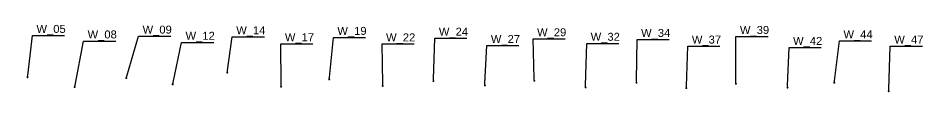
# Model space of a CAD drawing. Header units: metres. Extents: x 11 to 152679, y -40 to 137873.
# Drawn here: x 27399 to 64280, y 135110 to 137873 of the extents above; entities that cross this region are included whole.
import ezdxf
from ezdxf import colors
from ezdxf.entities.mleader import LeaderData, LeaderLine
from ezdxf.math import Vec2, Vec3

# ---------------------------------------------------------------- set-up
doc = ezdxf.new("R2010")
doc.units = ezdxf.units.M
doc.layers.add('Scritte 0.2mm', color=4, linetype='Continuous')
doc.styles.add('Interprogetti Swis', font='swissl.ttf')

# ---------------------------------------------------------------- blocks, each defined once
blk = doc.blocks.new('_Dot')
at = {"color": 0, "linetype": 'ByBlock', "lineweight": -2}
blk.add_line((-0.5, 0), (-1, 0), dxfattribs=at)
at = {"color": 0, "linetype": 'ByBlock', "const_width": 0.5}
blk.add_lwpolyline([(-0.25, 0, 1), (0.25, 0, 1)], format="xyb", close=True, dxfattribs=at)

msp = doc.modelspace()

# ---------------------------------------------------------------- leaders
at = {"layer": 'Scritte 0.2mm', "ltscale": 0.02}
ml = msp.add_multileader_mtext('Standard', dxfattribs=at)
ml.set_content('\\A1;W_05', color=256, style='Interprogetti Swis')
ml.set_leader_properties(color=7)
ml.set_arrow_properties(name='DOT')
ml.build(insert=Vec2(0, 0))
ml.multileader.update_dxf_attribs({"has_dogleg": 0, "text_left_attachment_type": 6, "text_right_attachment_type": 6, "dogleg_length": 0.36, "arrow_head_size": 81.5508})
ctx = ml.context
ctx.base_point, ctx.char_height, ctx.arrow_head_size, ctx.landing_gap_size, ctx.plane_origin = Vec3(27986.1486, 137435.03), 326.20325, 81.5508, 163.1016, Vec3(38259.851, 142413.3469)
ctx.left_attachment, ctx.right_attachment = 6, 6
notes = []
notes.append((ctx, [(0, (1, 1, 0), (27398.9827, 137435.03), (1, 0), 587.1659, [(0, [(27782.8562, 135717.0868)], 0, [])])]))
ctx.mtext.insert, ctx.mtext.flow_direction = Vec3(28149.2502, 137868.1961), 5
ml = msp.add_multileader_mtext('Standard', dxfattribs=at)
ml.set_content('\\A1;W_08', color=256, style='Interprogetti Swis')
ml.set_leader_properties(color=7)
ml.set_arrow_properties(name='DOT')
ml.build(insert=Vec2(0, 0))
ml.multileader.update_dxf_attribs({"has_dogleg": 0, "text_left_attachment_type": 6, "text_right_attachment_type": 6, "dogleg_length": 0.36, "arrow_head_size": 81.5508})
ctx = ml.context
ctx.base_point, ctx.char_height, ctx.arrow_head_size, ctx.landing_gap_size, ctx.plane_origin = Vec3(30068.8758, 137207.2493), 326.20325, 81.5508, 163.1016, Vec3(40342.5782, 142185.5662)
ctx.left_attachment, ctx.right_attachment = 6, 6
notes.append((ctx, [(0, (1, 1, 0), (29481.7099, 137207.2493), (1, 0), 587.1659, [(0, [(29705.8272, 135316.9704)], 0, [])])]))
ctx.mtext.insert, ctx.mtext.flow_direction = Vec3(30231.9774, 137640.4154), 5
ml = msp.add_multileader_mtext('Standard', dxfattribs=at)
ml.set_content('\\A1;W_09', color=256, style='Interprogetti Swis')
ml.set_leader_properties(color=7)
ml.set_arrow_properties(name='DOT')
ml.build(insert=Vec2(0, 0))
ml.multileader.update_dxf_attribs({"has_dogleg": 0, "text_left_attachment_type": 6, "text_right_attachment_type": 6, "dogleg_length": 0.36, "arrow_head_size": 81.5508})
ctx = ml.context
ctx.base_point, ctx.char_height, ctx.arrow_head_size, ctx.landing_gap_size, ctx.plane_origin = Vec3(32310.836, 137405.7151), 326.20325, 81.5508, 163.1016, Vec3(42584.5385, 142384.032)
ctx.left_attachment, ctx.right_attachment = 6, 6
notes.append((ctx, [(0, (1, 1, 0), (31723.6702, 137405.7151), (1, 0), 587.1659, [(0, [(31808.9858, 135688.7091)], 0, [])])]))
ctx.mtext.insert, ctx.mtext.flow_direction = Vec3(32473.9377, 137838.8812), 5
ml = msp.add_multileader_mtext('Standard', dxfattribs=at)
ml.set_content('\\A1;W_12', color=256, style='Interprogetti Swis')
ml.set_leader_properties(color=7)
ml.set_arrow_properties(name='DOT')
ml.build(insert=Vec2(0, 0))
ml.multileader.update_dxf_attribs({"has_dogleg": 0, "text_left_attachment_type": 6, "text_right_attachment_type": 6, "dogleg_length": 0.36, "arrow_head_size": 81.5508})
ctx = ml.context
ctx.base_point, ctx.char_height, ctx.arrow_head_size, ctx.landing_gap_size, ctx.plane_origin = Vec3(34062.8758, 137151.3084), 326.20325, 81.5508, 163.1016, Vec3(44336.5782, 142129.6253)
ctx.left_attachment, ctx.right_attachment = 6, 6
notes.append((ctx, [(0, (1, 1, 0), (33475.7099, 137151.3084), (1, 0), 587.1659, [(0, [(33699.8306, 135433.3652)], 0, [])])]))
ctx.mtext.insert, ctx.mtext.flow_direction = Vec3(34225.9774, 137584.4744), 5
ml = msp.add_multileader_mtext('Standard', dxfattribs=at)
ml.set_content('\\A1;W_14', color=256, style='Interprogetti Swis')
ml.set_leader_properties(color=7)
ml.set_arrow_properties(name='DOT')
ml.build(insert=Vec2(0, 0))
ml.multileader.update_dxf_attribs({"has_dogleg": 0, "text_left_attachment_type": 6, "text_right_attachment_type": 6, "dogleg_length": 0.36, "arrow_head_size": 81.5508})
ctx = ml.context
ctx.base_point, ctx.char_height, ctx.arrow_head_size, ctx.landing_gap_size, ctx.plane_origin = Vec3(36128.0853, 137379.8399), 326.20325, 81.5508, 163.1016, Vec3(46401.7877, 142358.1568)
ctx.left_attachment, ctx.right_attachment = 6, 6
notes.append((ctx, [(0, (1, 1, 0), (35540.9194, 137379.8399), (1, 0), 587.1659, [(0, [(35924.3272, 135912.5626)], 0, [])])]))
ctx.mtext.insert, ctx.mtext.flow_direction = Vec3(36291.1869, 137813.0059), 5
ml = msp.add_multileader_mtext('Standard', dxfattribs=at)
ml.set_content('\\A1;W_19', color=256, style='Interprogetti Swis')
ml.set_leader_properties(color=7)
ml.set_arrow_properties(name='DOT')
ml.build(insert=Vec2(0, 0))
ml.multileader.update_dxf_attribs({"has_dogleg": 0, "text_left_attachment_type": 6, "text_right_attachment_type": 6, "dogleg_length": 0.36, "arrow_head_size": 81.5508})
ctx = ml.context
ctx.base_point, ctx.char_height, ctx.arrow_head_size, ctx.landing_gap_size, ctx.plane_origin = Vec3(40250.1986, 137351.8981), 326.20325, 81.5508, 163.1016, Vec3(50523.901, 142330.215)
ctx.left_attachment, ctx.right_attachment = 6, 6
notes.append((ctx, [(0, (1, 1, 0), (39663.0327, 137351.8981), (1, 0), 587.1659, [(0, [(40080.4411, 135634.3927)], 0, [])])]))
ctx.mtext.insert, ctx.mtext.flow_direction = Vec3(40413.3002, 137785.0642), 5
ml = msp.add_multileader_mtext('Standard', dxfattribs=at)
ml.set_content('\\A1;W_24', color=256, style='Interprogetti Swis')
ml.set_leader_properties(color=7)
ml.set_arrow_properties(name='DOT')
ml.build(insert=Vec2(0, 0))
ml.multileader.update_dxf_attribs({"has_dogleg": 0, "text_left_attachment_type": 6, "text_right_attachment_type": 6, "dogleg_length": 0.36, "arrow_head_size": 81.5508})
ctx = ml.context
ctx.base_point, ctx.char_height, ctx.arrow_head_size, ctx.landing_gap_size, ctx.plane_origin = Vec3(44387.3173, 137321.2734), 326.20325, 81.5508, 163.1016, Vec3(54661.0197, 142299.5903)
ctx.left_attachment, ctx.right_attachment = 6, 6
notes.append((ctx, [(0, (1, 1, 0), (43800.1514, 137321.2734), (1, 0), 587.1659, [(0, [(44330.4498, 135565.6445)], 0, [])])]))
ctx.mtext.insert, ctx.mtext.flow_direction = Vec3(44550.4189, 137754.4394), 5
ml = msp.add_multileader_mtext('Standard', dxfattribs=at)
ml.set_content('\\A1;W_29', color=256, style='Interprogetti Swis')
ml.set_leader_properties(color=7)
ml.set_arrow_properties(name='DOT')
ml.build(insert=Vec2(0, 0))
ml.multileader.update_dxf_attribs({"has_dogleg": 0, "text_left_attachment_type": 6, "text_right_attachment_type": 6, "dogleg_length": 0.36, "arrow_head_size": 81.5508})
ctx = ml.context
ctx.base_point, ctx.char_height, ctx.arrow_head_size, ctx.landing_gap_size, ctx.plane_origin = Vec3(48389.9656, 137296.7227), 326.20325, 81.5508, 163.1016, Vec3(58663.668, 142275.0396)
ctx.left_attachment, ctx.right_attachment = 6, 6
notes.append((ctx, [(0, (1, 1, 0), (47802.7997, 137296.7227), (1, 0), 587.1659, [(0, [(48440.7886, 135575.9749)], 0, [])])]))
ctx.mtext.insert, ctx.mtext.flow_direction = Vec3(48553.0672, 137729.8887), 5
ml = msp.add_multileader_mtext('Standard', dxfattribs=at)
ml.set_content('\\A1;W_34', color=256, style='Interprogetti Swis')
ml.set_leader_properties(color=7)
ml.set_arrow_properties(name='DOT')
ml.build(insert=Vec2(0, 0))
ml.multileader.update_dxf_attribs({"has_dogleg": 0, "text_left_attachment_type": 6, "text_right_attachment_type": 6, "dogleg_length": 0.36, "arrow_head_size": 81.5508})
ctx = ml.context
ctx.base_point, ctx.char_height, ctx.arrow_head_size, ctx.landing_gap_size, ctx.plane_origin = Vec3(52629.4097, 137267.9856), 326.20325, 81.5508, 163.1016, Vec3(62903.1122, 142246.3025)
ctx.left_attachment, ctx.right_attachment = 6, 6
notes.append((ctx, [(0, (1, 1, 0), (52042.2439, 137267.9856), (1, 0), 587.1659, [(0, [(52605.6214, 135504.4584)], 0, [])])]))
ctx.mtext.insert, ctx.mtext.flow_direction = Vec3(52792.5114, 137701.1516), 5
ml = msp.add_multileader_mtext('Standard', dxfattribs=at)
ml.set_content('\\A1;W_39', color=256, style='Interprogetti Swis')
ml.set_leader_properties(color=7)
ml.set_arrow_properties(name='DOT')
ml.build(insert=Vec2(0, 0))
ml.multileader.update_dxf_attribs({"has_dogleg": 0, "text_left_attachment_type": 6, "text_right_attachment_type": 6, "dogleg_length": 0.36, "arrow_head_size": 81.5508})
ctx = ml.context
ctx.base_point, ctx.char_height, ctx.arrow_head_size, ctx.landing_gap_size, ctx.plane_origin = Vec3(56659.3572, 137390.035), 326.20325, 81.5508, 163.1016, Vec3(66933.0596, 142368.3519)
ctx.left_attachment, ctx.right_attachment = 6, 6
notes.append((ctx, [(0, (1, 1, 0), (56072.1913, 137390.035), (1, 0), 587.1659, [(0, [(56656.762, 135457.5464)], 0, [])])]))
ctx.mtext.insert, ctx.mtext.flow_direction = Vec3(56822.4588, 137823.2011), 5
ml = msp.add_multileader_mtext('Standard', dxfattribs=at)
ml.set_content('\\A1;W_44', color=256, style='Interprogetti Swis')
ml.set_leader_properties(color=7)
ml.set_arrow_properties(name='DOT')
ml.build(insert=Vec2(0, 0))
ml.multileader.update_dxf_attribs({"has_dogleg": 0, "text_left_attachment_type": 6, "text_right_attachment_type": 6, "dogleg_length": 0.36, "arrow_head_size": 81.5508})
ctx = ml.context
ctx.base_point, ctx.char_height, ctx.arrow_head_size, ctx.landing_gap_size, ctx.plane_origin = Vec3(60879.1568, 137212.0646), 326.20325, 81.5508, 163.1016, Vec3(71152.8592, 142190.3816)
ctx.left_attachment, ctx.right_attachment = 6, 6
notes.append((ctx, [(0, (1, 1, 0), (60291.9909, 137212.0646), (1, 0), 587.1659, [(0, [(60666.4076, 135494.8906)], 0, [])])]))
ctx.mtext.insert, ctx.mtext.flow_direction = Vec3(61042.2584, 137645.2307), 5
ml = msp.add_multileader_mtext('Standard', dxfattribs=at)
ml.set_content('\\A1;W_17', color=256, style='Interprogetti Swis')
ml.set_leader_properties(color=7)
ml.set_arrow_properties(name='DOT')
ml.build(insert=Vec2(0, 0))
ml.multileader.update_dxf_attribs({"has_dogleg": 0, "text_left_attachment_type": 6, "text_right_attachment_type": 6, "dogleg_length": 0.36, "arrow_head_size": 81.5508})
ctx = ml.context
ctx.base_point, ctx.char_height, ctx.arrow_head_size, ctx.landing_gap_size, ctx.plane_origin = Vec3(38109.8758, 137094.7185), 326.20325, 81.5508, 163.1016, Vec3(48383.5782, 142073.0354)
ctx.left_attachment, ctx.right_attachment = 6, 6
notes.append((ctx, [(0, (1, 1, 0), (37522.7099, 137094.7185), (1, 0), 587.1659, [(0, [(38121.3285, 135333.1997)], 0, [])])]))
ctx.mtext.insert, ctx.mtext.flow_direction = Vec3(38272.9774, 137527.8845), 5
ml = msp.add_multileader_mtext('Standard', dxfattribs=at)
ml.set_content('\\A1;W_22', color=256, style='Interprogetti Swis')
ml.set_leader_properties(color=7)
ml.set_arrow_properties(name='DOT')
ml.build(insert=Vec2(0, 0))
ml.multileader.update_dxf_attribs({"has_dogleg": 0, "text_left_attachment_type": 6, "text_right_attachment_type": 6, "dogleg_length": 0.36, "arrow_head_size": 81.5508})
ctx = ml.context
ctx.base_point, ctx.char_height, ctx.arrow_head_size, ctx.landing_gap_size, ctx.plane_origin = Vec3(42234.8758, 137086.6044), 326.20325, 81.5508, 163.1016, Vec3(52508.5782, 142064.9213)
ctx.left_attachment, ctx.right_attachment = 6, 6
notes.append((ctx, [(0, (1, 1, 0), (41647.7099, 137086.6044), (1, 0), 587.1659, [(0, [(42261.8272, 135368.6612)], 0, [])])]))
ctx.mtext.insert, ctx.mtext.flow_direction = Vec3(42397.9774, 137519.7704), 5
ml = msp.add_multileader_mtext('Standard', dxfattribs=at)
ml.set_content('\\A1;W_27', color=256, style='Interprogetti Swis')
ml.set_leader_properties(color=7)
ml.set_arrow_properties(name='DOT')
ml.build(insert=Vec2(0, 0))
ml.multileader.update_dxf_attribs({"has_dogleg": 0, "text_left_attachment_type": 6, "text_right_attachment_type": 6, "dogleg_length": 0.36, "arrow_head_size": 81.5508})
ctx = ml.context
ctx.base_point, ctx.char_height, ctx.arrow_head_size, ctx.landing_gap_size, ctx.plane_origin = Vec3(46507.1145, 137022.1536), 326.20325, 81.5508, 163.1016, Vec3(56780.817, 142000.4705)
ctx.left_attachment, ctx.right_attachment = 6, 6
notes.append((ctx, [(0, (1, 1, 0), (45919.9487, 137022.1536), (1, 0), 587.1659, [(0, [(46426.6061, 135389.8832)], 0, [])])]))
ctx.mtext.insert, ctx.mtext.flow_direction = Vec3(46670.2162, 137455.3197), 5
ml = msp.add_multileader_mtext('Standard', dxfattribs=at)
ml.set_content('\\A1;W_32', color=256, style='Interprogetti Swis')
ml.set_leader_properties(color=7)
ml.set_arrow_properties(name='DOT')
ml.build(insert=Vec2(0, 0))
ml.multileader.update_dxf_attribs({"has_dogleg": 0, "text_left_attachment_type": 6, "text_right_attachment_type": 6, "dogleg_length": 0.36, "arrow_head_size": 81.5508})
ctx = ml.context
ctx.base_point, ctx.char_height, ctx.arrow_head_size, ctx.landing_gap_size, ctx.plane_origin = Vec3(50574.8758, 137111.2109), 326.20325, 81.5508, 163.1016, Vec3(60848.5782, 142089.5278)
ctx.left_attachment, ctx.right_attachment = 6, 6
notes.append((ctx, [(0, (1, 1, 0), (49987.7099, 137111.2109), (1, 0), 587.1659, [(0, [(50529.5816, 135305.9305)], 0, [])])]))
ctx.mtext.insert, ctx.mtext.flow_direction = Vec3(50737.9774, 137544.377), 5
ml = msp.add_multileader_mtext('Standard', dxfattribs=at)
ml.set_content('\\A1;W_37', color=256, style='Interprogetti Swis')
ml.set_leader_properties(color=7)
ml.set_arrow_properties(name='DOT')
ml.build(insert=Vec2(0, 0))
ml.multileader.update_dxf_attribs({"has_dogleg": 0, "text_left_attachment_type": 6, "text_right_attachment_type": 6, "dogleg_length": 0.36, "arrow_head_size": 81.5508})
ctx = ml.context
ctx.base_point, ctx.char_height, ctx.arrow_head_size, ctx.landing_gap_size, ctx.plane_origin = Vec3(54699.8758, 136997.6137), 326.20325, 81.5508, 163.1016, Vec3(64973.5782, 141975.9306)
ctx.left_attachment, ctx.right_attachment = 6, 6
notes.append((ctx, [(0, (1, 1, 0), (54112.7099, 136997.6137), (1, 0), 587.1659, [(0, [(54636.8272, 135279.6705)], 0, [])])]))
ctx.mtext.insert, ctx.mtext.flow_direction = Vec3(54862.9774, 137430.7798), 5
ml = msp.add_multileader_mtext('Standard', dxfattribs=at)
ml.set_content('\\A1;W_42', color=256, style='Interprogetti Swis')
ml.set_leader_properties(color=7)
ml.set_arrow_properties(name='DOT')
ml.build(insert=Vec2(0, 0))
ml.multileader.update_dxf_attribs({"has_dogleg": 0, "text_left_attachment_type": 6, "text_right_attachment_type": 6, "dogleg_length": 0.36, "arrow_head_size": 81.5508})
ctx = ml.context
ctx.base_point, ctx.char_height, ctx.arrow_head_size, ctx.landing_gap_size, ctx.plane_origin = Vec3(58824.8758, 136941.3927), 326.20325, 81.5508, 163.1016, Vec3(69098.5782, 141919.7096)
ctx.left_attachment, ctx.right_attachment = 6, 6
notes.append((ctx, [(0, (1, 1, 0), (58237.7099, 136941.3927), (1, 0), 587.1659, [(0, [(58761.8272, 135297.0686)], 0, [])])]))
ctx.mtext.insert, ctx.mtext.flow_direction = Vec3(58987.9774, 137374.5588), 5
ml = msp.add_multileader_mtext('Standard', dxfattribs=at)
ml.set_content('\\A1;W_47', color=256, style='Interprogetti Swis')
ml.set_leader_properties(color=7)
ml.set_arrow_properties(name='DOT')
ml.build(insert=Vec2(0, 0))
ml.multileader.update_dxf_attribs({"has_dogleg": 0, "text_left_attachment_type": 6, "text_right_attachment_type": 6, "dogleg_length": 0.36, "arrow_head_size": 81.5508})
ctx = ml.context
ctx.base_point, ctx.char_height, ctx.arrow_head_size, ctx.landing_gap_size, ctx.plane_origin = Vec3(62949.8758, 136998.1916), 326.20325, 81.5508, 163.1016, Vec3(73223.5782, 141976.5085)
ctx.left_attachment, ctx.right_attachment = 6, 6
notes.append((ctx, [(0, (1, 1, 0), (62362.7099, 136998.1916), (1, 0), 587.1659, [(0, [(62886.8272, 135150.8364)], 0, [])])]))
ctx.mtext.insert, ctx.mtext.flow_direction = Vec3(63112.9774, 137431.3577), 5
for ctx, leaders in notes:
    for number, flags, end, landing, length, lines in leaders:
        leader = LeaderData()
        leader.index, (leader.has_last_leader_line, leader.has_dogleg_vector, leader.attachment_direction) = number, flags
        leader.last_leader_point, leader.dogleg_vector, leader.dogleg_length = Vec3(end), Vec3(landing), length
        for number, points, colour, breaks in lines:
            line = LeaderLine()
            line.index, line.vertices, line.color, line.breaks = number, Vec3.list(points), colors.encode_raw_color(colour), breaks
            leader.lines.append(line)
        ctx.leaders.append(leader)

doc.saveas('drawing.dxf')
